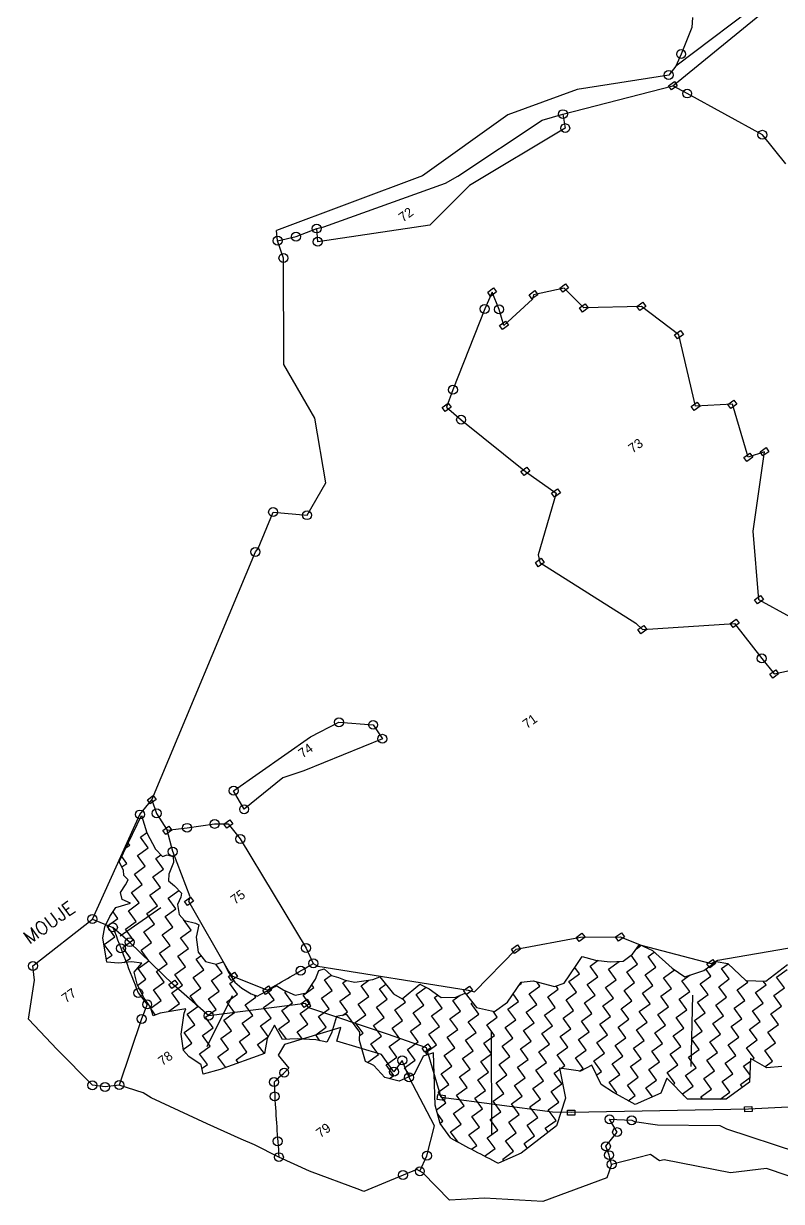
# Model space of a CAD drawing. Header units: metres. Extents: x 347706 to 350992, y 1759363 to 1763257.
# Drawn here: x 347706 to 348433, y 1759551 to 1760681 of the extents above; entities that cross this region are included whole.
import ezdxf

# ---------------------------------------------------------------- set-up
doc = ezdxf.new("R2010")
doc.units = ezdxf.units.M
doc.header["$MEASUREMENT"] = 0
for name, color, linetype in [('OFF', 1, 'Continuous'), ('POLY_HATCH', 12, 'Continuous'), ('POLY_PARCEL', 6, 'Continuous'), ('POLY_ROAD', 30, 'Continuous'), ('SYM_ARROW', 1, 'Continuous'), ('TEXT_MAPOUT', 7, 'Continuous'), ('TEXT_PARCEL', 7, 'Continuous'), ('V_BOUND_LINE', 7, 'Continuous')]:
    doc.layers.add(name, color=color, linetype=linetype)
doc.styles.get("Standard").update_dxf_attribs({"font": 'simplex.shx'})
doc.styles.add('TEXT_MAP', font='')
doc.styles.get('TEXT_MAP').set_extended_font_data('Kruti Dev 050')

msp = doc.modelspace()

# ---------------------------------------------------------------- linework, layer by layer
for points in [[(348324.7, 1760621), (348330.4, 1760625.1), (348333.2, 1760621.2), (348327.5, 1760617.1)], [(348151.4, 1760423.1), (348157, 1760427.2), (348159.9, 1760423.3), (348154.2, 1760419.1)], [(348191, 1760420.5), (348196.6, 1760424.6), (348199.5, 1760420.7), (348193.8, 1760416.6)], [(348220.5, 1760427), (348226.1, 1760431.1), (348229, 1760427.2), (348223.3, 1760423.1)], [(348239.3, 1760408), (348245, 1760412.1), (348247.8, 1760408.2), (348242.2, 1760404.1)], [(348294.5, 1760409.4), (348300.2, 1760413.5), (348303.1, 1760409.5), (348297.4, 1760405.4)], [(348162.8, 1760391.2), (348168.5, 1760395.4), (348171.3, 1760391.4), (348165.6, 1760387.3)], [(348330.5, 1760382.3), (348336.2, 1760386.4), (348339, 1760382.4), (348333.3, 1760378.3)], [(348107.7, 1760312.6), (348113.4, 1760316.7), (348116.2, 1760312.7), (348110.5, 1760308.6)], [(348346.5, 1760313.6), (348352.2, 1760317.7), (348355.1, 1760313.8), (348349.4, 1760309.6)], [(348381.7, 1760315.5), (348387.4, 1760319.6), (348390.3, 1760315.6), (348384.6, 1760311.5)], [(348397.1, 1760264.6), (348402.8, 1760268.7), (348405.6, 1760264.8), (348399.9, 1760260.7)], [(348412.6, 1760269.9), (348418.3, 1760274), (348421.1, 1760270.1), (348415.4, 1760266)], [(348183.3, 1760251.1), (348189, 1760255.2), (348191.9, 1760251.3), (348186.2, 1760247.2)], [(348212.7, 1760230.3), (348218.3, 1760234.4), (348221.2, 1760230.5), (348215.5, 1760226.4)], [(348197.1, 1760163.8), (348202.7, 1760167.9), (348205.6, 1760163.9), (348199.9, 1760159.8)], [(348407.2, 1760128), (348412.9, 1760132.1), (348415.8, 1760128.2), (348410.1, 1760124.1)], [(348383.9, 1760105.3), (348389.6, 1760109.4), (348392.5, 1760105.5), (348386.8, 1760101.4)], [(348295.5, 1760099.4), (348301.2, 1760103.5), (348304, 1760099.6), (348298.3, 1760095.5)], [(348421.9, 1760056.8), (348427.6, 1760060.9), (348430.4, 1760057), (348424.7, 1760052.8)], [(347825, 1759936.2), (347830.7, 1759940.3), (347833.5, 1759936.4), (347827.8, 1759932.3)], [(347898.4, 1759912.9), (347904.1, 1759917), (347906.9, 1759913.1), (347901.2, 1759909)], [(347839.8, 1759906.8), (347845.5, 1759910.9), (347848.3, 1759907), (347842.7, 1759902.9)], [(347860.6, 1759838.6), (347866.3, 1759842.7), (347869.2, 1759838.8), (347863.5, 1759834.7)], [(348236.2, 1759804.2), (348241.8, 1759808.3), (348244.7, 1759804.4), (348239, 1759800.3)], [(348274, 1759804.6), (348279.7, 1759808.7), (348282.5, 1759804.7), (348276.9, 1759800.6)], [(348174.3, 1759792.8), (348180, 1759796.9), (348182.8, 1759793), (348177.1, 1759788.9)], [(348361.5, 1759778.9), (348367.2, 1759783), (348370, 1759779.1), (348364.4, 1759775)], [(347902.8, 1759766.6), (347908.5, 1759770.8), (347911.3, 1759766.8), (347905.6, 1759762.7)], [(347845.5, 1759759), (347851.2, 1759763.1), (347854.1, 1759759.2), (347848.4, 1759755.1)], [(347935.6, 1759753.5), (347941.3, 1759757.6), (347944.1, 1759753.6), (347938.4, 1759749.5)], [(348128.3, 1759753.4), (348133.9, 1759757.5), (348136.8, 1759753.6), (348131.1, 1759749.5)], [(347972.4, 1759740.8), (347978.1, 1759744.9), (347980.9, 1759740.9), (347975.3, 1759736.8)], [(348088.4, 1759698), (348094, 1759702.2), (348096.9, 1759698.2), (348091.2, 1759694.1)], [(348103.6, 1759653.5), (348110.6, 1759652.6), (348110, 1759647.8), (348103, 1759648.7)], [(348397.8, 1759641.8), (348404.8, 1759642.1), (348405.1, 1759637.3), (348398.1, 1759636.9)], [(348227.8, 1759638.5), (348234.9, 1759638.6), (348235, 1759633.8), (348227.9, 1759633.7)]]:
    msp.add_lwpolyline(points, close=True)
for centre in [(348336.9, 1760651.5), (348325, 1760631.4), (348342.7, 1760613.7), (348223.5, 1760593.9), (348225.7, 1760580.5), (348414.8, 1760574.1), (347967.6, 1760476.4), (347987.4, 1760484.2), (347949.9, 1760472.5), (347988.4, 1760471.5), (347955.5, 1760455.9), (348148.5, 1760407), (348162.3, 1760406.6), (348118, 1760329.5), (348125.9, 1760300.8), (347945.6, 1760212.2), (347978.1, 1760209.2), (347928.6, 1760174), (348414.2, 1760071.8), (348008.7, 1760010.5), (348041.5, 1760008.1), (348050.4, 1759994.7), (347907.7, 1759944.9), (347817.9, 1759922.1), (347833.9, 1759923.2), (347917.8, 1759927.1), (347863.1, 1759909.3), (347889.5, 1759913.1), (347914.1, 1759898.6), (347849.3, 1759886.5), (347772.3, 1759821.8), (347791.9, 1759813.8), (347808, 1759799.6), (347799.6, 1759793.7), (347977.2, 1759794), (347715.2, 1759776.8), (347984.1, 1759779.3), (347972, 1759772.2), (347816.2, 1759750.9), (347824.8, 1759739.9), (347883.8, 1759729.1), (347819.5, 1759726), (348069.4, 1759686.2), (347956.2, 1759674.4), (348061.4, 1759675.3), (347772.3, 1759662.3), (347784.4, 1759660.7), (347798.1, 1759662.6), (347946.5, 1759665.4), (348076, 1759669.9), (347947.1, 1759651.6), (348268.2, 1759629.7), (348289.5, 1759628.8), (348275.5, 1759617.4), (347950, 1759608.6), (348264.7, 1759603.8), (347951.1, 1759593.4), (348093.1, 1759594.8), (348267.8, 1759595.3), (348270.2, 1759586.5), (348070.2, 1759576.2), (348086.3, 1759579.8)]:
    msp.add_circle(centre, 4.29)
at = {"layer": 'OFF'}
msp.add_line((347949.9, 1760472.5), (347948.7, 1760482.2), dxfattribs=at)
at = {"layer": 'POLY_HATCH'}
for p, q in [((347798.1, 1759876.7), (347819.5, 1759921.1)), ((347819.5, 1759921.1), (347824.5, 1759904.4)), ((347824.5, 1759904.4), (347832.7, 1759888.8)), ((347832.7, 1759888.8), (347839.4, 1759881.9)), ((347839.4, 1759881.9), (347843.9, 1759883.4)), ((347843.9, 1759883.4), (347849.6, 1759881.9)), ((347849.6, 1759881.9), (347849.9, 1759875.9)), ((347802, 1759868.8), (347798.1, 1759876.7)), ((347802.3, 1759863.6), (347802, 1759868.8)), ((347849.9, 1759875.9), (347845.5, 1759864.8)), ((347806.7, 1759859.5), (347802.3, 1759863.6)), ((347804.1, 1759854.5), (347806.7, 1759859.5)), ((347845.5, 1759864.8), (347845.1, 1759858.3)), ((347845.1, 1759858.3), (347850.9, 1759853.5)), ((347799.3, 1759847.3), (347804.1, 1759854.5)), ((347800.8, 1759840.4), (347799.3, 1759847.3)), ((347850.9, 1759853.5), (347857.7, 1759846.5)), ((347857.7, 1759846.5), (347857, 1759842.7)), ((347794.8, 1759832.8), (347808.8, 1759836.9)), ((347808.8, 1759836.9), (347800.8, 1759840.4)), ((347857, 1759842.7), (347854, 1759835.9)), ((347854, 1759835.9), (347855.4, 1759826.2)), ((347784.1, 1759814.4), (347789, 1759824.2)), ((347789, 1759824.2), (347794.8, 1759832.8)), ((347855.4, 1759826.2), (347860.7, 1759820.4)), ((347782.4, 1759803.8), (347784.1, 1759814.4)), ((347860.7, 1759820.4), (347871.1, 1759817.8)), ((347871.1, 1759817.8), (347874.4, 1759816.3)), ((347874.4, 1759816.3), (347871.7, 1759804.4)), ((347786, 1759780.3), (347782.4, 1759803.8)), ((347871.7, 1759804.4), (347873.6, 1759790)), ((347873.6, 1759790), (347880.7, 1759781)), ((348290.3, 1759788), (348297.1, 1759797.4)), ((348297.1, 1759797.4), (348309.3, 1759791.5)), ((348309.3, 1759791.5), (348328.2, 1759774.7)), ((347797.4, 1759779.6), (347786, 1759780.3)), ((347809.8, 1759780.6), (347797.4, 1759779.6)), ((347819.8, 1759779.6), (347809.8, 1759780.6)), ((347812.2, 1759770.7), (347819.8, 1759779.6)), ((347880.7, 1759781), (347891.1, 1759778.4)), ((347891.1, 1759778.4), (347897.7, 1759780.9)), ((347897.7, 1759780.9), (347903.2, 1759770.2)), ((348236.3, 1759777.3), (348242, 1759785.9)), ((348242, 1759785.9), (348254.7, 1759782.5)), ((348254.7, 1759782.5), (348268.9, 1759780.9)), ((348268.9, 1759780.9), (348281.4, 1759781.5)), ((348281.4, 1759781.5), (348290.3, 1759788)), ((348358.7, 1759772.4), (348370.5, 1759781)), ((348370.5, 1759781), (348381.6, 1759779.2)), ((348381.6, 1759779.2), (348399, 1759763)), ((348418.2, 1759762.2), (348438.9, 1759778.2)), ((347815.3, 1759759.3), (347812.2, 1759770.7)), ((347903.2, 1759770.2), (347909, 1759761.4)), ((347986.3, 1759764), (347989.3, 1759772.4)), ((347989.3, 1759772.4), (347994.5, 1759773.9)), ((347994.5, 1759773.9), (348001.7, 1759767.8)), ((348001.7, 1759767.8), (348008.2, 1759765.8)), ((348041.3, 1759763.7), (348048, 1759766.3)), ((348048, 1759766.3), (348060.9, 1759750)), ((348224.8, 1759760.4), (348236.3, 1759777.3)), ((348328.2, 1759774.7), (348340.3, 1759766.5)), ((348340.3, 1759766.5), (348358.7, 1759772.4)), ((347821.2, 1759746.7), (347815.3, 1759759.3)), ((347909, 1759761.4), (347915.6, 1759755.4)), ((347915.6, 1759755.4), (347924.6, 1759750)), ((347949.1, 1759757.6), (347955.9, 1759753.5)), ((347977.6, 1759751), (347986.3, 1759764)), ((348008.2, 1759765.8), (348014.7, 1759763.1)), ((348014.7, 1759763.1), (348023.9, 1759761.3)), ((348023.9, 1759761.3), (348041.3, 1759763.7)), ((348069.3, 1759745.4), (348086.4, 1759759.4)), ((348086.4, 1759759.4), (348095.4, 1759754.7)), ((348170.3, 1759742), (348183.5, 1759761.2)), ((348183.5, 1759761.2), (348194.9, 1759762.6)), ((348194.9, 1759762.6), (348215.3, 1759757)), ((348215.3, 1759757), (348224.8, 1759760.4)), ((348399, 1759763), (348418.2, 1759762.2)), ((347828.1, 1759737.2), (347821.2, 1759746.7)), ((347924.6, 1759750), (347930.7, 1759747.7)), ((347955.9, 1759753.5), (347966.7, 1759748.9)), ((347966.7, 1759748.9), (347977.6, 1759751)), ((348060.9, 1759750), (348069.3, 1759745.4)), ((348095.4, 1759754.7), (348106.9, 1759746.6)), ((348106.9, 1759746.6), (348120.8, 1759747)), ((348120.8, 1759747), (348129.9, 1759750.8)), ((348129.9, 1759750.8), (348140.6, 1759736.9)), ((347830.7, 1759728.8), (347828.1, 1759737.2)), ((347862, 1759735.7), (347837.2, 1759731.4)), ((347860.3, 1759731.4), (347862, 1759735.7)), ((348140.6, 1759736.9), (348158, 1759733.1)), ((348158, 1759733.1), (348170.3, 1759742)), ((347837.2, 1759731.4), (347830.7, 1759728.8)), ((347857.5, 1759711.5), (347860.3, 1759731.4)), ((348006.5, 1759728.2), (348001.7, 1759712.2)), ((348016.4, 1759730.2), (348006.5, 1759728.2)), ((348028.6, 1759713.4), (348016.4, 1759730.2)), ((347859.5, 1759695.8), (347857.5, 1759711.5)), ((347946.8, 1759720), (347939.8, 1759707.1)), ((347954.5, 1759706.3), (347946.8, 1759720)), ((348001.7, 1759712.2), (347997, 1759703.8)), ((348028.3, 1759705.3), (348028.6, 1759713.4)), ((347939.8, 1759707.1), (347937.2, 1759692.7)), ((347968.7, 1759707), (347954.5, 1759706.3)), ((347986.5, 1759705.8), (347968.7, 1759707)), ((347997, 1759703.8), (347986.5, 1759705.8)), ((348034.2, 1759685.3), (348028.3, 1759705.3)), ((347864.6, 1759690.1), (347859.5, 1759695.8)), ((347876.7, 1759682), (347864.6, 1759690.1)), ((347937.2, 1759692.7), (347894.9, 1759677.6)), ((348089.4, 1759690.2), (348080.7, 1759672.6)), ((348099.5, 1759693.5), (348089.4, 1759690.2)), ((348101, 1759643.1), (348099.5, 1759693.5)), ((348403.5, 1759688), (348402.4, 1759665.2)), ((348419.1, 1759679), (348403.5, 1759688)), ((347878.4, 1759672.9), (347876.7, 1759682)), ((347894.9, 1759677.6), (347878.4, 1759672.9)), ((348042.1, 1759681.4), (348034.2, 1759685.3)), ((348052.7, 1759669.9), (348042.1, 1759681.4)), ((348240.3, 1759675.8), (348220.1, 1759678.7)), ((348220.1, 1759678.7), (348226.1, 1759649.9)), ((348251.4, 1759681.6), (348240.3, 1759675.8)), ((348260.3, 1759663.1), (348251.4, 1759681.6)), ((348433.5, 1759680.2), (348419.1, 1759679)), ((348066.6, 1759666.4), (348052.7, 1759669.9)), ((348080.7, 1759672.6), (348066.6, 1759666.4)), ((348323.2, 1759669.1), (348317.3, 1759654.7)), ((348342.9, 1759648.9), (348323.2, 1759669.1)), ((348402.4, 1759665.2), (348380.1, 1759649.1)), ((348272.1, 1759655.3), (348260.3, 1759663.1)), ((348292.9, 1759643.8), (348272.1, 1759655.3)), ((348317.3, 1759654.7), (348292.9, 1759643.8)), ((348105.8, 1759625.6), (348101, 1759643.1)), ((348226.1, 1759649.9), (348217.5, 1759623.4)), ((348380.1, 1759649.1), (348342.9, 1759648.9)), ((348115.9, 1759611.5), (348105.8, 1759625.6)), ((348217.5, 1759623.4), (348183.5, 1759597.1)), ((348183.5, 1759597.1), (348161.6, 1759587.5))]:
    msp.add_line(p, q, dxfattribs=at)
at = {"layer": 'POLY_HATCH', "linetype": 'Continuous'}
for p, q in [((347818.3, 1759900.2), (347824.4, 1759904.7)), ((347804.7, 1759890.4), (347808.1, 1759892.8)), ((347808.1, 1759892.8), (347806.7, 1759894.7)), ((347825.7, 1759890), (347818.3, 1759900.2)), ((347805.2, 1759875.2), (347800.5, 1759881.8)), ((347815.4, 1759882.6), (347825.7, 1759890)), ((347822.8, 1759872.4), (347815.4, 1759882.6)), ((347833, 1759879.8), (347838, 1759883.4)), ((347840.4, 1759869.6), (347833, 1759879.8)), ((347800.5, 1759871.8), (347805.2, 1759875.2)), ((347812.6, 1759865), (347822.8, 1759872.4)), ((347830.2, 1759862.2), (347840.4, 1759869.6)), ((347820, 1759854.8), (347812.6, 1759865)), ((347837.6, 1759852), (347830.2, 1759862.2)), ((347809.8, 1759847.4), (347820, 1759854.8)), ((347817.2, 1759837.2), (347809.8, 1759847.4)), ((347827.4, 1759844.6), (347837.6, 1759852)), ((347845, 1759841.8), (347855.1, 1759849.1)), ((347807, 1759829.8), (347817.2, 1759837.2)), ((347824.5, 1759827), (347834.8, 1759834.4)), ((347834.8, 1759834.4), (347827.4, 1759844.6)), ((347852.4, 1759831.6), (347845, 1759841.8)), ((347796.7, 1759822.4), (347792.1, 1759828.8)), ((347814.3, 1759819.6), (347807, 1759829.8)), ((347831.9, 1759816.8), (347824.5, 1759827)), ((347842.1, 1759824.2), (347852.4, 1759831.6)), ((347849.5, 1759814), (347842.1, 1759824.2)), ((347786.5, 1759815.1), (347796.7, 1759822.4)), ((347793.9, 1759804.8), (347786.5, 1759815.1)), ((347804.1, 1759812.2), (347814.3, 1759819.6)), ((347811.5, 1759802), (347804.1, 1759812.2)), ((347821.7, 1759809.4), (347831.9, 1759816.8)), ((347839.3, 1759806.6), (347849.5, 1759814)), ((347859.7, 1759821.3), (347859.8, 1759821.4)), ((347867.1, 1759811.1), (347859.7, 1759821.3)), ((347783.7, 1759797.5), (347793.9, 1759804.8)), ((347801.3, 1759794.6), (347811.5, 1759802)), ((347829.1, 1759799.2), (347821.7, 1759809.4)), ((347846.7, 1759796.4), (347839.3, 1759806.6)), ((347856.9, 1759803.7), (347867.1, 1759811.1)), ((347864.3, 1759793.5), (347856.9, 1759803.7)), ((347791.1, 1759787.3), (347783.7, 1759797.5)), ((347808.7, 1759784.4), (347801.3, 1759794.6)), ((347818.9, 1759791.8), (347829.1, 1759799.2)), ((347826.3, 1759781.6), (347818.9, 1759791.8)), ((347836.5, 1759789), (347846.7, 1759796.4)), ((347843.9, 1759778.8), (347836.5, 1759789)), ((347854.1, 1759786.1), (347864.3, 1759793.5)), ((348294.1, 1759793.2), (348298, 1759796)), ((348298, 1759796), (348297, 1759797.3)), ((348305.3, 1759785.8), (348311.1, 1759789.9)), ((347785.5, 1759783.2), (347791.1, 1759787.3)), ((347802.6, 1759780.1), (347808.7, 1759784.4)), ((347816.1, 1759774.2), (347826.3, 1759781.6)), ((347833.7, 1759771.4), (347843.9, 1759778.8)), ((347861.5, 1759775.9), (347854.1, 1759786.1)), ((347871.7, 1759783.3), (347876.3, 1759786.6)), ((347879.1, 1759773.1), (347871.7, 1759783.3)), ((347896.7, 1759770.3), (347890.8, 1759778.4)), ((348249.7, 1759776.7), (348257.4, 1759782.2)), ((348267.3, 1759773.8), (348277.5, 1759781.2)), ((348277.5, 1759781.2), (348277.4, 1759781.3)), ((348284.9, 1759771), (348295.1, 1759778.4)), ((348295.1, 1759778.4), (348288.9, 1759787)), ((348312.7, 1759775.6), (348305.3, 1759785.8)), ((348375.7, 1759774.5), (348381.9, 1759778.9)), ((347823.4, 1759764), (347816.1, 1759774.2)), ((347841, 1759761.2), (347833.7, 1759771.4)), ((347851.3, 1759768.5), (347861.5, 1759775.9)), ((347858.6, 1759758.3), (347851.3, 1759768.5)), ((347868.8, 1759765.7), (347879.1, 1759773.1)), ((347886.4, 1759762.9), (347896.7, 1759770.3)), ((347994.9, 1759763.5), (348001.3, 1759768.1)), ((348229.3, 1759761.9), (348239.5, 1759769.3)), ((348239.5, 1759769.3), (348235.1, 1759775.4)), ((348246.9, 1759759.1), (348257.1, 1759766.5)), ((348257.1, 1759766.5), (348249.7, 1759776.7)), ((348274.7, 1759763.6), (348267.3, 1759773.8)), ((348292.3, 1759760.8), (348284.9, 1759771)), ((348302.5, 1759768.2), (348312.7, 1759775.6)), ((348309.9, 1759758), (348302.5, 1759768.2)), ((348320.1, 1759765.4), (348330.3, 1759772.7)), ((348330.3, 1759772.7), (348329.6, 1759773.8)), ((348337.7, 1759762.5), (348345.6, 1759768.2)), ((348355.3, 1759759.7), (348365.5, 1759767.1)), ((348365.5, 1759767.1), (348360.6, 1759773.9)), ((348383.1, 1759764.3), (348375.7, 1759774.5)), ((348428.5, 1759766), (348438.7, 1759773.4)), ((347815.7, 1759758.4), (347823.4, 1759764)), ((347830.8, 1759753.8), (347841, 1759761.2)), ((347848.4, 1759751), (347858.6, 1759758.3)), ((347866, 1759748.1), (347876.2, 1759755.5)), ((347876.2, 1759755.5), (347868.8, 1759765.7)), ((347893.8, 1759752.7), (347886.4, 1759762.9)), ((347904, 1759760.1), (347908, 1759762.9)), ((347911.4, 1759749.8), (347904, 1759760.1)), ((347977.7, 1759751.1), (347984.6, 1759756.1)), ((347984.6, 1759756.1), (347982.8, 1759758.7)), ((348002.2, 1759753.3), (347994.9, 1759763.5)), ((348012.5, 1759760.7), (348015.6, 1759762.9)), ((348019.8, 1759750.5), (348012.5, 1759760.7)), ((348030.1, 1759757.8), (348037.5, 1759763.2)), ((348037.4, 1759747.6), (348030.1, 1759757.8)), ((348047.7, 1759755), (348053.6, 1759759.3)), ((348055, 1759744.8), (348047.7, 1759755)), ((348082.8, 1759749.4), (348092.4, 1759756.3)), ((348181.9, 1759758.7), (348183.9, 1759760.2)), ((348183.9, 1759760.2), (348183.4, 1759760.9)), ((348191.3, 1759750), (348201.5, 1759757.4)), ((348201.5, 1759757.4), (348198.4, 1759761.7)), ((348219.1, 1759754.5), (348216.9, 1759757.6)), ((348236.7, 1759751.7), (348229.3, 1759761.9)), ((348254.3, 1759748.9), (348246.9, 1759759.1)), ((348264.5, 1759756.2), (348274.7, 1759763.6)), ((348271.9, 1759746), (348264.5, 1759756.2)), ((348282.1, 1759753.4), (348292.3, 1759760.8)), ((348299.7, 1759750.6), (348309.9, 1759758)), ((348317.3, 1759747.8), (348327.5, 1759755.1)), ((348327.5, 1759755.1), (348320.1, 1759765.4)), ((348345.1, 1759752.3), (348337.7, 1759762.5)), ((348362.7, 1759749.5), (348355.3, 1759759.7)), ((348372.9, 1759756.9), (348383.1, 1759764.3)), ((348380.3, 1759746.7), (348372.9, 1759756.9)), ((348390.5, 1759754), (348400.7, 1759761.4)), ((348400.7, 1759761.4), (348399.6, 1759762.9)), ((348408.1, 1759751.2), (348418.3, 1759758.6)), ((348418.3, 1759758.6), (348415.6, 1759762.3)), ((348425.7, 1759748.4), (348435.9, 1759755.8)), ((348435.9, 1759755.8), (348428.5, 1759766)), ((347828.3, 1759736.4), (347838.2, 1759743.6)), ((347838.2, 1759743.6), (347830.8, 1759753.8)), ((347855.8, 1759740.7), (347848.4, 1759751)), ((347873.4, 1759737.9), (347866, 1759748.1)), ((347883.6, 1759745.3), (347893.8, 1759752.7)), ((347891, 1759735.1), (347883.6, 1759745.3)), ((347901.2, 1759742.5), (347911.4, 1759749.8)), ((347918.8, 1759739.6), (347929, 1759747)), ((347929, 1759747), (347927.7, 1759748.9)), ((347936.4, 1759736.8), (347946.6, 1759744.2)), ((347946.6, 1759744.2), (347940.2, 1759753)), ((347956.8, 1759751.6), (347958.2, 1759752.6)), ((347964.2, 1759741.4), (347956.8, 1759751.6)), ((347974.4, 1759748.7), (347977.5, 1759751)), ((347981.8, 1759738.5), (347974.4, 1759748.7)), ((347992, 1759745.9), (348002.2, 1759753.3)), ((347999.4, 1759735.7), (347992, 1759745.9)), ((348009.6, 1759743.1), (348019.8, 1759750.5)), ((348027.2, 1759740.2), (348037.4, 1759747.6)), ((348044.8, 1759737.4), (348055, 1759744.8)), ((348072.6, 1759742), (348069.8, 1759745.8)), ((348090.2, 1759739.1), (348082.8, 1759749.4)), ((348100.4, 1759746.5), (348103.7, 1759748.9)), ((348107.8, 1759736.3), (348100.4, 1759746.5)), ((348118, 1759743.7), (348125.1, 1759748.8)), ((348125.4, 1759733.5), (348118, 1759743.7)), ((348181, 1759742.6), (348175.8, 1759749.9)), ((348198.6, 1759739.8), (348191.3, 1759750)), ((348208.9, 1759747.1), (348219.1, 1759754.5)), ((348216.2, 1759736.9), (348208.9, 1759747.1)), ((348226.5, 1759744.3), (348236.7, 1759751.7)), ((348233.8, 1759734.1), (348226.5, 1759744.3)), ((348244.1, 1759741.5), (348254.3, 1759748.9)), ((348261.7, 1759738.7), (348271.9, 1759746)), ((348289.5, 1759743.2), (348282.1, 1759753.4)), ((348307.1, 1759740.4), (348299.7, 1759750.6)), ((348324.7, 1759737.5), (348317.3, 1759747.8)), ((348334.9, 1759744.9), (348345.1, 1759752.3)), ((348342.3, 1759734.7), (348334.9, 1759744.9)), ((348352.5, 1759742.1), (348362.7, 1759749.5)), ((348370.1, 1759739.3), (348380.3, 1759746.7)), ((348387.7, 1759736.4), (348397.9, 1759743.8)), ((348397.9, 1759743.8), (348390.5, 1759754)), ((348415.5, 1759741), (348408.1, 1759751.2)), ((348433.1, 1759738.2), (348425.7, 1759748.4)), ((347832.7, 1759729.6), (347828.8, 1759735.1)), ((347845.6, 1759733.4), (347855.8, 1759740.7)), ((347845.9, 1759732.9), (347845.6, 1759733.4)), ((347863.2, 1759730.5), (347873.4, 1759737.9)), ((347880.8, 1759727.7), (347891, 1759735.1)), ((347898.4, 1759724.9), (347908.6, 1759732.2)), ((347908.6, 1759732.2), (347901.2, 1759742.5)), ((347926.2, 1759729.4), (347918.8, 1759739.6)), ((347943.8, 1759726.6), (347936.4, 1759736.8)), ((347954, 1759734), (347964.2, 1759741.4)), ((347961.4, 1759723.8), (347954, 1759734)), ((347971.6, 1759731.1), (347981.8, 1759738.5)), ((347989.2, 1759728.3), (347999.4, 1759735.7)), ((348017, 1759732.9), (348009.6, 1759743.1)), ((348012.1, 1759729.3), (348017, 1759732.9)), ((348034.6, 1759730), (348027.2, 1759740.2)), ((348052.2, 1759727.2), (348044.8, 1759737.4)), ((348062.4, 1759734.6), (348072.6, 1759742)), ((348069.8, 1759724.4), (348062.4, 1759734.6)), ((348080, 1759731.8), (348090.2, 1759739.1)), ((348097.6, 1759728.9), (348107.8, 1759736.3)), ((348115.2, 1759726.1), (348125.4, 1759733.5)), ((348135.6, 1759740.9), (348136.9, 1759741.7)), ((348143, 1759730.7), (348135.6, 1759740.9)), ((348160.6, 1759727.8), (348156.6, 1759733.4)), ((348170.8, 1759735.2), (348181, 1759742.6)), ((348178.2, 1759725), (348170.8, 1759735.2)), ((348188.4, 1759732.4), (348198.6, 1759739.8)), ((348195.8, 1759722.2), (348188.4, 1759732.4)), ((348206, 1759729.5), (348216.2, 1759736.9)), ((348223.6, 1759726.7), (348233.8, 1759734.1)), ((348251.4, 1759731.3), (348244.1, 1759741.5)), ((348269, 1759728.4), (348261.7, 1759738.7)), ((348279.3, 1759735.8), (348289.5, 1759743.2)), ((348286.6, 1759725.6), (348279.3, 1759735.8)), ((348296.8, 1759733), (348307.1, 1759740.4)), ((348304.2, 1759722.8), (348296.8, 1759733)), ((348314.4, 1759730.2), (348324.7, 1759737.5)), ((348332, 1759727.3), (348342.3, 1759734.7)), ((348359.9, 1759731.9), (348352.5, 1759742.1)), ((348377.5, 1759729.1), (348370.1, 1759739.3)), ((348395, 1759726.2), (348387.7, 1759736.4)), ((348405.3, 1759733.6), (348415.5, 1759741)), ((348412.6, 1759723.4), (348405.3, 1759733.6)), ((348422.9, 1759730.8), (348433.1, 1759738.2)), ((347870.6, 1759720.3), (347863.2, 1759730.5)), ((347888.2, 1759717.5), (347880.8, 1759727.7)), ((347905.8, 1759714.6), (347898.4, 1759724.9)), ((347916, 1759722), (347926.2, 1759729.4)), ((347923.4, 1759711.8), (347916, 1759722)), ((347933.6, 1759719.2), (347943.8, 1759726.6)), ((347951.2, 1759716.4), (347961.4, 1759723.8)), ((347979, 1759720.9), (347971.6, 1759731.1)), ((347996.6, 1759718.1), (347989.2, 1759728.3)), ((348024.4, 1759722.7), (348034.6, 1759730)), ((348031.8, 1759712.4), (348024.4, 1759722.7)), ((348042, 1759719.8), (348052.2, 1759727.2)), ((348059.6, 1759717), (348069.8, 1759724.4)), ((348077.2, 1759714.2), (348087.4, 1759721.5)), ((348087.4, 1759721.5), (348080, 1759731.8)), ((348105, 1759718.7), (348097.6, 1759728.9)), ((348122.6, 1759715.9), (348115.2, 1759726.1)), ((348132.8, 1759723.3), (348143, 1759730.7)), ((348140.2, 1759713.1), (348132.8, 1759723.3)), ((348150.4, 1759720.4), (348160.6, 1759727.8)), ((348168, 1759717.6), (348178.2, 1759725)), ((348185.6, 1759714.8), (348195.8, 1759722.2)), ((348213.4, 1759719.3), (348206, 1759729.5)), ((348231, 1759716.5), (348223.6, 1759726.7)), ((348241.2, 1759723.9), (348251.4, 1759731.3)), ((348248.6, 1759713.7), (348241.2, 1759723.9)), ((348258.8, 1759721.1), (348269, 1759728.4)), ((348266.2, 1759710.8), (348258.8, 1759721.1)), ((348276.4, 1759718.2), (348286.6, 1759725.6)), ((348294, 1759715.4), (348304.2, 1759722.8)), ((348321.8, 1759719.9), (348314.4, 1759730.2)), ((348339.4, 1759717.1), (348332, 1759727.3)), ((348349.6, 1759724.5), (348359.9, 1759731.9)), ((348357, 1759714.3), (348349.6, 1759724.5)), ((348367.2, 1759721.7), (348377.5, 1759729.1)), ((348374.6, 1759711.5), (348367.2, 1759721.7)), ((348384.8, 1759718.8), (348395, 1759726.2)), ((348402.4, 1759716), (348412.6, 1759723.4)), ((348430.2, 1759720.6), (348422.9, 1759730.8)), ((347860.4, 1759712.9), (347870.6, 1759720.3)), ((347867.7, 1759702.7), (347860.4, 1759712.9)), ((347878, 1759710.1), (347888.2, 1759717.5)), ((347885.3, 1759699.9), (347878, 1759710.1)), ((347895.6, 1759707.3), (347905.8, 1759714.6)), ((347913.2, 1759704.4), (347923.4, 1759711.8)), ((347940.9, 1759709.1), (347933.6, 1759719.2)), ((347958.3, 1759706.5), (347951.2, 1759716.4)), ((347968.8, 1759713.5), (347979, 1759720.9)), ((347973.7, 1759706.7), (347968.8, 1759713.5)), ((347986.4, 1759710.7), (347996.6, 1759718.1)), ((347990.5, 1759705), (347986.4, 1759710.7)), ((348028.5, 1759710), (348031.8, 1759712.4)), ((348049.4, 1759709.6), (348042, 1759719.8)), ((348067, 1759706.8), (348059.6, 1759717)), ((348084.6, 1759703.9), (348077.2, 1759714.2)), ((348094.8, 1759711.3), (348105, 1759718.7)), ((348102.2, 1759701.1), (348094.8, 1759711.3)), ((348112.4, 1759708.5), (348122.6, 1759715.9)), ((348130, 1759705.7), (348140.2, 1759713.1)), ((348147.6, 1759702.8), (348157.8, 1759710.2)), ((348157.8, 1759710.2), (348150.4, 1759720.4)), ((348175.4, 1759707.4), (348168, 1759717.6)), ((348193, 1759704.6), (348185.6, 1759714.8)), ((348203.2, 1759711.9), (348213.4, 1759719.3)), ((348210.6, 1759701.7), (348203.2, 1759711.9)), ((348220.8, 1759709.1), (348231, 1759716.5)), ((348238.4, 1759706.3), (348248.6, 1759713.7)), ((348256, 1759703.5), (348266.2, 1759710.8)), ((348283.8, 1759708), (348276.4, 1759718.2)), ((348301.4, 1759705.2), (348294, 1759715.4)), ((348311.6, 1759712.6), (348321.8, 1759719.9)), ((348319, 1759702.4), (348311.6, 1759712.6)), ((348329.2, 1759709.7), (348339.4, 1759717.1)), ((348336.6, 1759699.5), (348329.2, 1759709.7)), ((348346.8, 1759706.9), (348357, 1759714.3)), ((348364.4, 1759704.1), (348374.6, 1759711.5)), ((348392.2, 1759708.6), (348384.8, 1759718.8)), ((348409.8, 1759705.8), (348402.4, 1759716)), ((348420, 1759713.2), (348430.2, 1759720.6)), ((348427.4, 1759703), (348420, 1759713.2)), ((347859.4, 1759696.7), (347867.7, 1759702.7)), ((347875.1, 1759692.5), (347885.3, 1759699.9)), ((347902.9, 1759697.1), (347895.6, 1759707.3)), ((347920.5, 1759694.2), (347913.2, 1759704.4)), ((347930.7, 1759701.6), (347940.8, 1759708.9)), ((347937.2, 1759692.7), (347930.7, 1759701.6)), ((348039.2, 1759702.2), (348049.4, 1759709.6)), ((348046.5, 1759692), (348039.2, 1759702.2)), ((348056.8, 1759699.4), (348067, 1759706.8)), ((348064.1, 1759689.2), (348056.8, 1759699.4)), ((348074.4, 1759696.6), (348084.6, 1759703.9)), ((348092, 1759693.7), (348102.2, 1759701.1)), ((348119.8, 1759698.3), (348112.4, 1759708.5)), ((348137.4, 1759695.5), (348130, 1759705.7)), ((348155, 1759692.6), (348147.6, 1759702.8)), ((348165.2, 1759700), (348175.4, 1759707.4)), ((348172.6, 1759689.8), (348165.2, 1759700)), ((348182.8, 1759697.2), (348193, 1759704.6)), ((348200.4, 1759694.3), (348210.6, 1759701.7)), ((348218, 1759691.5), (348228.2, 1759698.9)), ((348228.2, 1759698.9), (348220.8, 1759709.1)), ((348245.8, 1759696.1), (348238.4, 1759706.3)), ((348263.4, 1759693.2), (348256, 1759703.5)), ((348273.6, 1759700.6), (348283.8, 1759708)), ((348281, 1759690.4), (348273.6, 1759700.6)), ((348291.2, 1759697.8), (348301.4, 1759705.2)), ((348308.8, 1759695), (348319, 1759702.4)), ((348326.4, 1759692.1), (348336.6, 1759699.5)), ((348354.2, 1759696.7), (348346.8, 1759706.9)), ((348371.8, 1759693.9), (348364.4, 1759704.1)), ((348382, 1759701.2), (348392.2, 1759708.6)), ((348389.4, 1759691), (348382, 1759701.2)), ((348399.6, 1759698.4), (348409.8, 1759705.8)), ((348407, 1759688.2), (348399.6, 1759698.4)), ((348417.2, 1759695.6), (348427.4, 1759703)), ((347882.5, 1759682.3), (347875.1, 1759692.5)), ((347892.7, 1759689.7), (347902.9, 1759697.1)), ((347900.1, 1759679.5), (347892.7, 1759689.7)), ((347910.3, 1759686.8), (347920.5, 1759694.2)), ((348036.3, 1759684.6), (348046.5, 1759692)), ((348053.9, 1759681.8), (348064.1, 1759689.2)), ((348081.7, 1759686.3), (348074.4, 1759696.6)), ((348093.5, 1759691.6), (348092, 1759693.7)), ((348109.6, 1759690.9), (348119.8, 1759698.3)), ((348116.9, 1759680.7), (348109.6, 1759690.9)), ((348127.2, 1759688.1), (348137.4, 1759695.5)), ((348134.5, 1759677.9), (348127.2, 1759688.1)), ((348144.7, 1759685.2), (348155, 1759692.6)), ((348162.3, 1759682.4), (348172.6, 1759689.8)), ((348190.2, 1759687), (348182.8, 1759697.2)), ((348207.8, 1759684.1), (348200.4, 1759694.3)), ((348225.4, 1759681.3), (348218, 1759691.5)), ((348235.6, 1759688.7), (348245.8, 1759696.1)), ((348242.9, 1759678.5), (348235.6, 1759688.7)), ((348253.2, 1759685.9), (348263.4, 1759693.2)), ((348270.8, 1759683), (348281, 1759690.4)), ((348288.4, 1759680.2), (348298.6, 1759687.6)), ((348298.6, 1759687.6), (348291.2, 1759697.8)), ((348316.2, 1759684.8), (348308.8, 1759695)), ((348333.8, 1759681.9), (348326.4, 1759692.1)), ((348344, 1759689.3), (348354.2, 1759696.7)), ((348351.4, 1759679.1), (348344, 1759689.3)), ((348361.6, 1759686.5), (348371.8, 1759693.9)), ((348379.2, 1759683.6), (348389.4, 1759691)), ((348405.3, 1759687), (348407, 1759688.2)), ((348424.6, 1759685.4), (348417.2, 1759695.6)), ((347877.4, 1759678.6), (347882.5, 1759682.3)), ((347912.5, 1759683.9), (347910.3, 1759686.8)), ((348036.7, 1759684.1), (348036.3, 1759684.6)), ((348061.3, 1759671.6), (348053.9, 1759681.8)), ((348071.5, 1759679), (348081.7, 1759686.3)), ((348077.2, 1759671.1), (348071.5, 1759679)), ((348106.7, 1759673.3), (348116.9, 1759680.7)), ((348124.3, 1759670.5), (348134.5, 1759677.9)), ((348152.1, 1759675), (348144.7, 1759685.2)), ((348169.7, 1759672.2), (348162.3, 1759682.4)), ((348179.9, 1759679.6), (348190.2, 1759687)), ((348187.3, 1759669.4), (348179.9, 1759679.6)), ((348197.5, 1759676.8), (348207.8, 1759684.1)), ((348204.9, 1759666.5), (348197.5, 1759676.8)), ((348215.1, 1759673.9), (348220.4, 1759677.7)), ((348221.5, 1759678.5), (348225.4, 1759681.3)), ((348239.5, 1759676), (348242.9, 1759678.5)), ((348260.5, 1759675.6), (348253.2, 1759685.9)), ((348278.1, 1759672.8), (348270.8, 1759683)), ((348295.7, 1759670), (348288.4, 1759680.2)), ((348306, 1759677.4), (348316.2, 1759684.8)), ((348313.3, 1759667.2), (348306, 1759677.4)), ((348323.6, 1759674.5), (348333.8, 1759681.9)), ((348341.1, 1759671.7), (348351.4, 1759679.1)), ((348358.7, 1759668.9), (348369, 1759676.3)), ((348369, 1759676.3), (348361.6, 1759686.5)), ((348386.6, 1759673.4), (348379.2, 1759683.6)), ((348396.8, 1759680.8), (348403.3, 1759685.6)), ((348402.7, 1759672.6), (348396.8, 1759680.8)), ((348417.2, 1759680), (348424.6, 1759685.4)), ((348057.3, 1759668.7), (348061.3, 1759671.6)), ((348114.1, 1759663.1), (348106.7, 1759673.3)), ((348131.7, 1759660.3), (348124.3, 1759670.5)), ((348141.9, 1759667.6), (348152.1, 1759675)), ((348149.3, 1759657.4), (348141.9, 1759667.6)), ((348159.5, 1759664.8), (348169.7, 1759672.2)), ((348166.9, 1759654.6), (348159.5, 1759664.8)), ((348177.1, 1759662), (348187.3, 1759669.4)), ((348194.7, 1759659.2), (348204.9, 1759666.5)), ((348222.5, 1759663.7), (348215.1, 1759673.9)), ((348255.9, 1759672.3), (348260.5, 1759675.6)), ((348267.9, 1759665.4), (348278.1, 1759672.8)), ((348275.3, 1759655.2), (348267.9, 1759665.4)), ((348285.5, 1759662.6), (348295.7, 1759670)), ((348303.1, 1759659.8), (348313.3, 1759667.2)), ((348330.9, 1759664.3), (348323.6, 1759674.5)), ((348348.5, 1759661.5), (348341.1, 1759671.7)), ((348366.1, 1759658.7), (348358.7, 1759668.9)), ((348376.3, 1759666), (348386.6, 1759673.4)), ((348383.7, 1759655.8), (348376.3, 1759666)), ((348393.9, 1759663.2), (348402.6, 1759669.5)), ((348103.9, 1759655.7), (348114.1, 1759663.1)), ((348111.3, 1759645.5), (348103.9, 1759655.7)), ((348121.5, 1759652.9), (348131.7, 1759660.3)), ((348139.1, 1759650), (348149.3, 1759657.4)), ((348156.7, 1759647.2), (348166.9, 1759654.6)), ((348184.5, 1759651.8), (348177.1, 1759662)), ((348202.1, 1759648.9), (348194.7, 1759659.2)), ((348212.3, 1759656.3), (348222.5, 1759663.7)), ((348219.7, 1759646.1), (348212.3, 1759656.3)), ((348274, 1759654.3), (348275.3, 1759655.2)), ((348292.9, 1759652.4), (348285.5, 1759662.6)), ((348309.4, 1759651.1), (348303.1, 1759659.8)), ((348329.1, 1759663), (348330.9, 1759664.3)), ((348338.3, 1759654.1), (348348.5, 1759661.5)), ((348339.8, 1759652.1), (348338.3, 1759654.1)), ((348355.9, 1759651.3), (348366.1, 1759658.7)), ((348374.4, 1759649.1), (348383.7, 1759655.8)), ((348395.9, 1759660.5), (348393.9, 1759663.2)), ((348102.2, 1759638.9), (348111.3, 1759645.5)), ((348118.7, 1759635.3), (348128.9, 1759642.7)), ((348128.9, 1759642.7), (348121.5, 1759652.9)), ((348146.5, 1759639.8), (348139.1, 1759650)), ((348164.1, 1759637), (348156.7, 1759647.2)), ((348174.3, 1759644.4), (348184.5, 1759651.8)), ((348181.7, 1759634.2), (348174.3, 1759644.4)), ((348191.9, 1759641.6), (348202.1, 1759648.9)), ((348209.5, 1759638.7), (348219.7, 1759646.1)), ((348286.2, 1759647.5), (348292.9, 1759652.4)), ((348357.6, 1759649), (348355.9, 1759651.3)), ((348108.4, 1759627.9), (348103.1, 1759635.2)), ((348126, 1759625.1), (348118.7, 1759635.3)), ((348136.3, 1759632.5), (348146.5, 1759639.8)), ((348143.6, 1759622.2), (348136.3, 1759632.5)), ((348153.9, 1759629.6), (348164.1, 1759637)), ((348171.5, 1759626.8), (348181.7, 1759634.2)), ((348189.1, 1759624), (348199.3, 1759631.3)), ((348199.3, 1759631.3), (348191.9, 1759641.6)), ((348216.9, 1759628.5), (348209.5, 1759638.7)), ((348105.7, 1759625.9), (348108.4, 1759627.9)), ((348115.8, 1759617.7), (348126, 1759625.1)), ((348133.4, 1759614.9), (348143.6, 1759622.2)), ((348151, 1759612), (348161.2, 1759619.4)), ((348161.2, 1759619.4), (348153.9, 1759629.6)), ((348178.8, 1759616.6), (348171.5, 1759626.8)), ((348196.4, 1759613.7), (348189.1, 1759624)), ((348206.6, 1759621.1), (348216.9, 1759628.5)), ((348209.5, 1759617.2), (348206.6, 1759621.1)), ((348123, 1759607.7), (348115.8, 1759617.7)), ((348140.8, 1759604.6), (348133.4, 1759614.9)), ((348158.4, 1759601.8), (348151, 1759612)), ((348168.6, 1759609.2), (348178.8, 1759616.6)), ((348176, 1759599), (348168.6, 1759609.2)), ((348186.2, 1759606.4), (348196.4, 1759613.7)), ((348135.8, 1759601), (348140.8, 1759604.6)), ((348148.2, 1759594.4), (348158.4, 1759601.8)), ((348165.8, 1759591.6), (348176, 1759599)), ((348189.5, 1759601.8), (348186.2, 1759606.4)), ((348167, 1759589.9), (348165.8, 1759591.6))]:
    msp.add_line(p, q, dxfattribs=at)
at = {"layer": 'POLY_HATCH'}
for centre, radius, start, end in [((348107.2, 1759441.6), 353.3, 116.5911, 119.9637), ((349844.1, 1762837.6), 3659.8, 241.8227, 242.6302)]:
    msp.add_arc(centre, radius, start, end, dxfattribs=at)
at = {"layer": 'POLY_PARCEL'}
for p, q in [((348342.7, 1760613.7), (348328.9, 1760621.1)), ((348414.8, 1760574.1), (348342.7, 1760613.7)), ((348223.5, 1760593.9), (348225.7, 1760580.5)), ((348225.7, 1760580.5), (348133.8, 1760525.4)), ((348437.4, 1760546.1), (348414.8, 1760574.1)), ((348133.8, 1760525.4), (348095.9, 1760487.4)), ((347988.4, 1760471.5), (347987.4, 1760484.2)), ((348095.9, 1760487.4), (347988.4, 1760471.5)), ((348155.6, 1760423.2), (348148.5, 1760407)), ((348162.3, 1760406.6), (348155.6, 1760423.2)), ((348224.7, 1760427.1), (348195.2, 1760420.6)), ((348243.6, 1760408.1), (348224.7, 1760427.1)), ((348194.2, 1760416.3), (348167, 1760391.3)), ((348195.2, 1760420.6), (348194.2, 1760416.3)), ((348148.5, 1760407), (348118, 1760329.5)), ((348167, 1760391.3), (348162.3, 1760406.6)), ((348298.8, 1760409.4), (348243.6, 1760408.1)), ((348334.7, 1760382.3), (348298.8, 1760409.4)), ((348350.8, 1760313.7), (348334.7, 1760382.3)), ((348118, 1760329.5), (348112, 1760312.7)), ((348112, 1760312.7), (348125.9, 1760300.8)), ((348386, 1760315.6), (348350.8, 1760313.7)), ((348401.3, 1760264.7), (348386, 1760315.6)), ((348125.9, 1760300.8), (348187.6, 1760251.2)), ((348416.8, 1760270), (348401.3, 1760264.7)), ((348406.1, 1760193.9), (348416.8, 1760270)), ((348187.6, 1760251.2), (348216.9, 1760230.4)), ((348216.9, 1760230.4), (348199.7, 1760171.1)), ((348411.5, 1760128.1), (348406.1, 1760193.9)), ((348199.7, 1760171.1), (348201.3, 1760163.9)), ((348201.3, 1760163.9), (348293.3, 1760105.6)), ((348441.9, 1760111.5), (348411.5, 1760128.1)), ((348293.3, 1760105.6), (348299.7, 1760099.5)), ((348299.7, 1760099.5), (348388.2, 1760105.4)), ((348388.2, 1760105.4), (348414.2, 1760071.8)), ((348414.2, 1760071.8), (348426.2, 1760056.9)), ((348426.2, 1760056.9), (348440.7, 1760060.1)), ((347981.5, 1759996.5), (348008.7, 1760010.5)), ((348008.7, 1760010.5), (348041.5, 1760008.1)), ((348041.5, 1760008.1), (348050.4, 1759994.7)), ((347907.7, 1759944.9), (347981.5, 1759996.5)), ((348050.4, 1759994.7), (347975, 1759964.1)), ((347975, 1759964.1), (347955, 1759957.3)), ((347955, 1759957.3), (347917.8, 1759927.1)), ((347829.2, 1759936.3), (347833.9, 1759923.2)), ((347917.8, 1759927.1), (347907.7, 1759944.9)), ((347833.9, 1759923.2), (347844.1, 1759906.9)), ((347863.1, 1759909.3), (347889.5, 1759913.1)), ((347889.5, 1759913.1), (347902.6, 1759913)), ((347844.1, 1759906.9), (347863.1, 1759909.3)), ((347849.3, 1759886.5), (347844.1, 1759906.9)), ((347902.6, 1759913), (347914.1, 1759898.6)), ((347914.1, 1759898.6), (347977.2, 1759794)), ((347865.9, 1759843), (347849.3, 1759886.5)), ((347864.9, 1759838.7), (347865.9, 1759843)), ((347902.9, 1759772), (347864.9, 1759838.7)), ((347772.3, 1759821.8), (347791.9, 1759813.8)), ((347808, 1759799.6), (347791.9, 1759813.8)), ((348178.6, 1759792.9), (348240.4, 1759804.3)), ((348240.4, 1759804.3), (348278.3, 1759804.7)), ((348278.3, 1759804.7), (348298.6, 1759796.6)), ((347849.8, 1759759.1), (347808, 1759799.6)), ((347977.2, 1759794), (347984.1, 1759779.3)), ((348138.7, 1759751.9), (348178.6, 1759792.9)), ((348298.6, 1759796.6), (348365.8, 1759779)), ((348372.1, 1759782.2), (348448.1, 1759795.5)), ((347984.1, 1759779.3), (347988.5, 1759776.6)), ((348365.8, 1759779), (348372.1, 1759782.2)), ((347907, 1759766.7), (347902.9, 1759772)), ((347939.8, 1759753.6), (347907, 1759766.7)), ((347988.5, 1759776.6), (348132.5, 1759753.5)), ((347883.8, 1759729.1), (347849.8, 1759759.1)), ((347816.2, 1759750.9), (347824.8, 1759739.9)), ((348132.5, 1759753.5), (348138.7, 1759751.9)), ((347824.8, 1759739.9), (347819.5, 1759726)), ((347976.7, 1759740.9), (347883.8, 1759729.1)), ((347979.7, 1759736.6), (347976.7, 1759740.9)), ((348055.3, 1759711.4), (347979.7, 1759736.6)), ((347819.5, 1759726), (347798.1, 1759662.6)), ((348010.4, 1759717.8), (347956.6, 1759701.3)), ((348006.7, 1759704.7), (348010.4, 1759717.8)), ((348092.6, 1759698.1), (348055.3, 1759711.4)), ((347956.6, 1759701.3), (347950.3, 1759691.1)), ((348049.5, 1759691.8), (348006.7, 1759704.7)), ((347950.3, 1759691.1), (347960.7, 1759678.7)), ((348061.4, 1759675.3), (348049.5, 1759691.8)), ((348106.8, 1759650.7), (348092.6, 1759698.1)), ((348069.4, 1759686.2), (348061.4, 1759675.3)), ((348076, 1759669.9), (348069.4, 1759686.2)), ((347946.5, 1759665.4), (347947.1, 1759651.6)), ((348100.4, 1759623.3), (348076, 1759669.9)), ((348213.6, 1759636.4), (348106.8, 1759650.7)), ((348567.6, 1759647.5), (348401.5, 1759639.5)), ((348231.4, 1759636.1), (348213.6, 1759636.4)), ((348401.5, 1759639.5), (348231.4, 1759636.1)), ((348093.1, 1759594.8), (348100.4, 1759623.3)), ((348275.5, 1759617.4), (348268.2, 1759629.7)), ((348268.2, 1759629.7), (348289.5, 1759628.8)), ((348289.5, 1759628.8), (348292.2, 1759627.7)), ((348292.2, 1759627.7), (348314.2, 1759624.4)), ((348314.2, 1759624.4), (348374, 1759623.7)), ((348374, 1759623.7), (348380.3, 1759620.7)), ((348380.3, 1759620.7), (348448.4, 1759598.3)), ((348264.7, 1759603.8), (348275.5, 1759617.4)), ((348267.8, 1759595.3), (348264.7, 1759603.8)), ((348086.3, 1759579.8), (348093.1, 1759594.8)), ((348270.2, 1759586.5), (348267.8, 1759595.3))]:
    msp.add_line(p, q, dxfattribs=at)
for centre, radius, start, end in [((356385, 1763094.1), 9197.9, 200.89367, 201.31383), ((345670.7, 1763714), 4564.5, 299.811, 300.4539), ((347625.3, 1760021.7), 479.7, 312.0335, 314.3544), ((353369.5, 1759997.4), 5433.4, 183.6487, 184.2639)]:
    msp.add_arc(centre, radius, start, end, dxfattribs=at)
at = {"layer": 'POLY_ROAD'}
for p, q in [((348432.7, 1760716.4), (348331.9, 1760640)), ((348328.9, 1760621.1), (348421, 1760696.3)), ((348223.5, 1760593.9), (348328.9, 1760621.1)), ((348203.7, 1760588.1), (348223.5, 1760593.9)), ((348122.6, 1760534.3), (348203.7, 1760588.1)), ((347994.3, 1760485.7), (348111, 1760527.6)), ((348111, 1760527.6), (348122.6, 1760534.3)), ((347967.6, 1760476.4), (347987.4, 1760484.2)), ((347987.4, 1760484.2), (347994.3, 1760485.7)), ((347949.9, 1760472.5), (347967.6, 1760476.4))]:
    msp.add_line(p, q, dxfattribs=at)
at = {"layer": 'SYM_ARROW'}
for points in [[(347799, 1759805.7), (347838, 1759832.8)], [(347882.3, 1759699.4), (347906.6, 1759748.5)], [(348346.6, 1759680.3), (348348.2, 1759748.8)], [(348155.5, 1759615.4), (348155, 1759713.9)]]:
    msp.add_lwpolyline(points, dxfattribs=at)
for points in [[(347799, 1759805.6), (347798.8, 1759805.6), (347799, 1759805.7)], [(347882.3, 1759699.4), (347882.2, 1759699.3), (347882.3, 1759699.4)], [(348346.7, 1759680.3), (348346.6, 1759680.2), (348346.6, 1759680.3)], [(348155.6, 1759615.4), (348155.5, 1759615.2), (348155.5, 1759615.4)]]:
    msp.add_solid(points, dxfattribs=at)
at = {"layer": 'V_BOUND_LINE'}
for p, q in [((348347.7, 1760686.5), (348347, 1760677.1)), ((348347, 1760677.1), (348336.9, 1760651.5)), ((348336.9, 1760651.5), (348331.9, 1760640)), ((348331.9, 1760640), (348325, 1760631.4)), ((348325, 1760631.4), (348237.2, 1760617.4)), ((348237.2, 1760617.4), (348170.8, 1760593.2)), ((348170.8, 1760593.2), (348088.8, 1760534.8)), ((348088.8, 1760534.8), (347948.7, 1760482.2)), ((347955.5, 1760455.9), (347949.9, 1760472.5)), ((347955.8, 1760353.6), (347955.5, 1760455.9)), ((347985.5, 1760302.2), (347955.8, 1760353.6)), ((347996.1, 1760240.3), (347985.5, 1760302.2)), ((347978.1, 1760209.2), (347996.1, 1760240.3)), ((347931.4, 1760177.2), (347945.6, 1760212.2)), ((347945.6, 1760212.2), (347978.1, 1760209.2)), ((347829.2, 1759936.3), (347928.6, 1760174)), ((347928.6, 1760174), (347931.4, 1760177.2)), ((347817.9, 1759922.1), (347829.2, 1759936.3)), ((347772.3, 1759821.8), (347817.9, 1759922.1)), ((347715.2, 1759776.8), (347772.3, 1759821.8)), ((347716.9, 1759763.2), (347715.2, 1759776.8)), ((347711, 1759725.7), (347716.9, 1759763.2)), ((347738.6, 1759696.7), (347711, 1759725.7)), ((347772.3, 1759662.3), (347738.6, 1759696.7)), ((347784.4, 1759660.7), (347772.3, 1759662.3)), ((347798.1, 1759662.6), (347784.4, 1759660.7)), ((347820.9, 1759655.1), (347798.1, 1759662.6)), ((347828.6, 1759650.3), (347820.9, 1759655.1)), ((347882.3, 1759625.3), (347828.6, 1759650.3)), ((347914.9, 1759610.5), (347882.3, 1759625.3)), ((347927.7, 1759605.2), (347914.9, 1759610.5)), ((347951.1, 1759593.4), (347927.7, 1759605.2)), ((347980.5, 1759580), (347951.1, 1759593.4)), ((348270.2, 1759586.5), (348265.6, 1759573.6)), ((348307.6, 1759596), (348270.2, 1759586.5)), ((348316.3, 1759589.8), (348307.6, 1759596)), ((348320.5, 1759590.9), (348316.3, 1759589.8)), ((348384.3, 1759578.4), (348320.5, 1759590.9)), ((348028.8, 1759562), (347980.5, 1759580)), ((348070.2, 1759576.2), (348032.5, 1759560.3)), ((348083.3, 1759581.4), (348070.2, 1759576.2)), ((348089.1, 1759578.4), (348083.3, 1759581.4)), ((348114.6, 1759552.2), (348089.1, 1759578.4)), ((348418.8, 1759582.5), (348384.3, 1759578.4)), ((348501.4, 1759554.2), (348418.8, 1759582.5)), ((348265.6, 1759573.6), (348204.2, 1759550.9)), ((348032.5, 1759560.3), (348028.8, 1759562)), ((348148.3, 1759554.1), (348114.6, 1759552.2)), ((348204.2, 1759550.9), (348148.3, 1759554.1))]:
    msp.add_line(p, q, dxfattribs=at)

# ---------------------------------------------------------------- texts
at = {"layer": 'TEXT_MAPOUT'}
msp.add_text('MOUJE', height=12.6, rotation=35.8638, dxfattribs=at).set_placement((347711.9, 1759797.2))
at = {"layer": 'TEXT_PARCEL', "style": 'TEXT_MAP'}
for s, p in [('72', (348070.1, 1760490)), ('73', (348290.4, 1760268.3)), ('71', (348189, 1760003.9)), ('74', (347973.9, 1759975.8)), ('75', (347908.9, 1759835.4)), ('77', (347746.9, 1759740.9)), ('78', (347839.4, 1759680.6)), ('79', (347990.9, 1759611.5))]:
    msp.add_text(s, height=9.07, rotation=35.8638, dxfattribs=at).set_placement(p)

doc.saveas('drawing.dxf')
